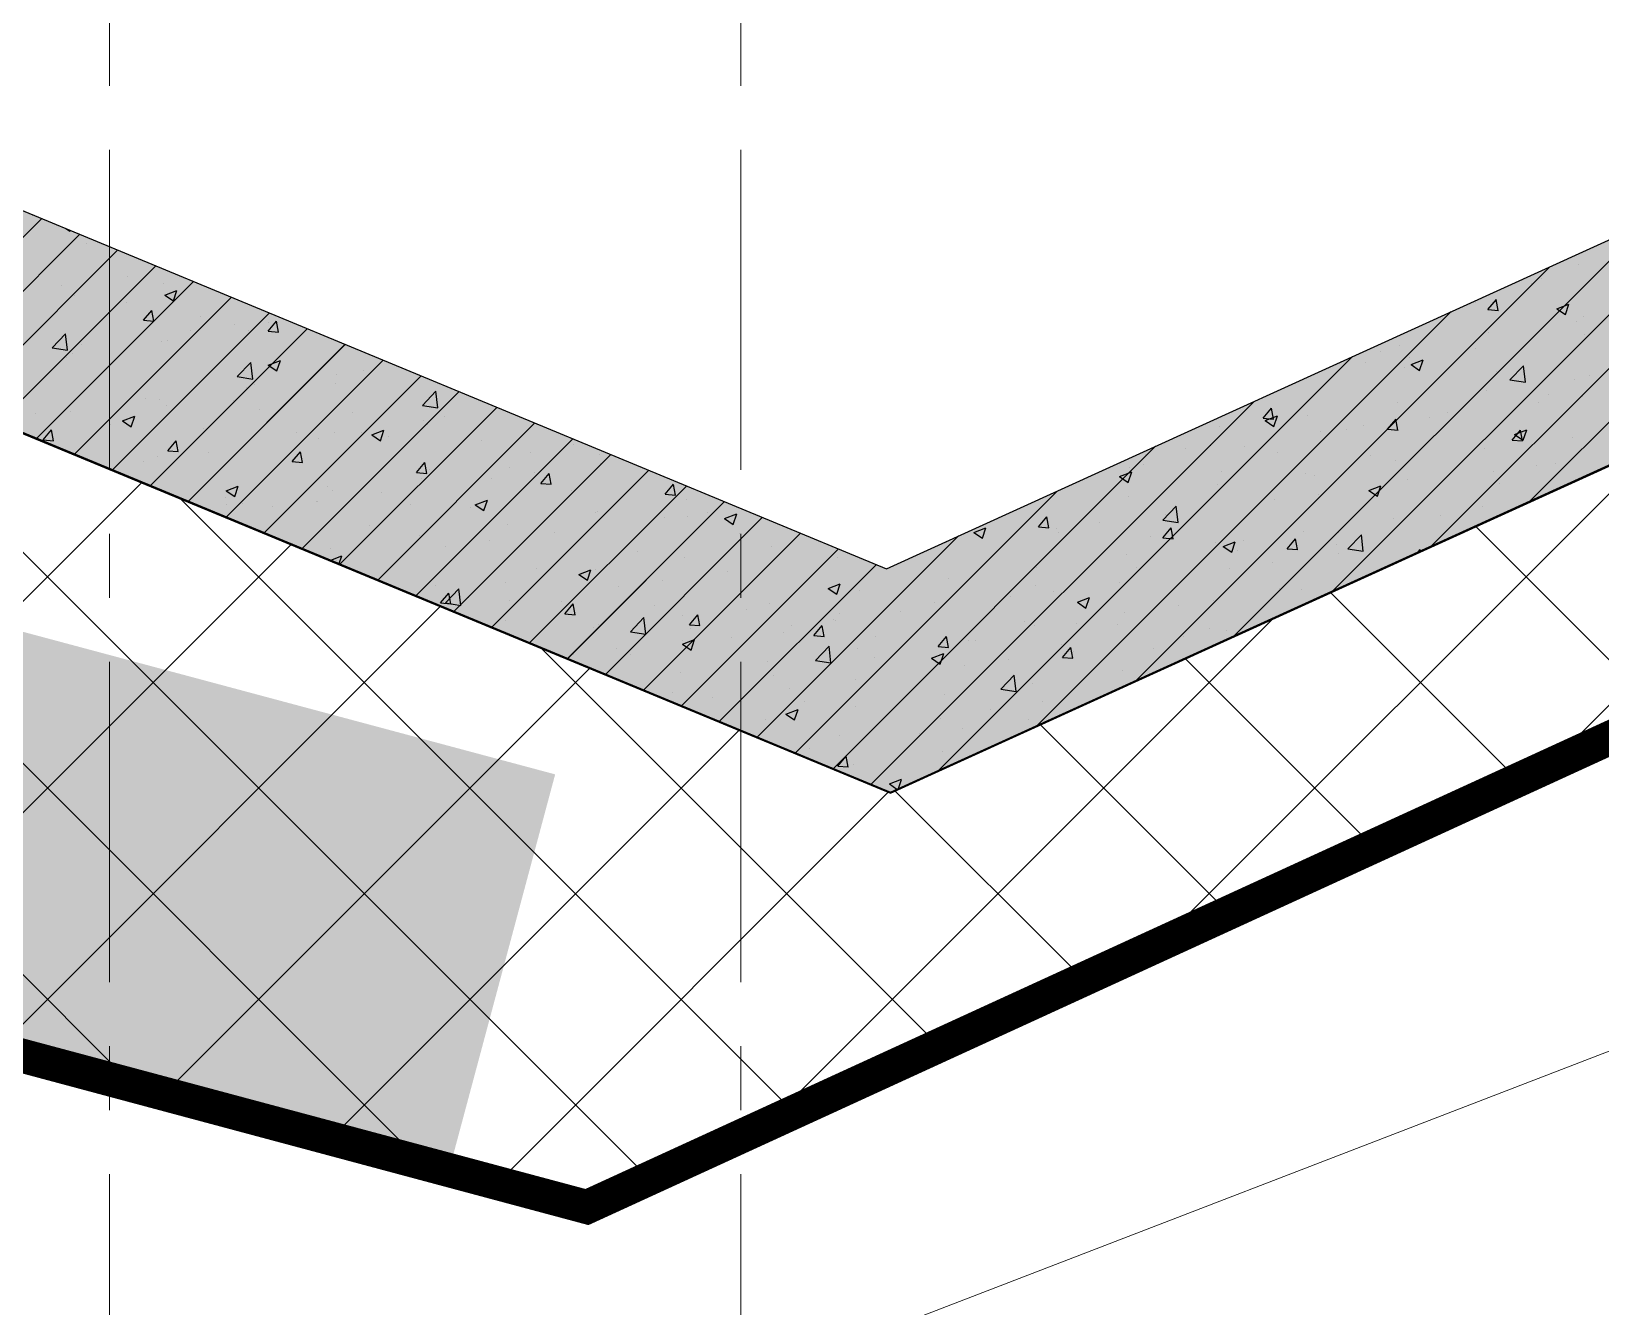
# Model space of a CAD drawing. Header units: millimetres. Extents: x -346728 to 1320345, y -537202 to -385966.
# Drawn here: x 157182 to 166374, y -506985 to -499515 of the extents above; entities that cross this region are included whole.
import ezdxf
from ezdxf.xclip import XClip

# ---------------------------------------------------------------- set-up
doc = ezdxf.new("R2010")
doc.units = ezdxf.units.MM
doc.header["$LTSCALE"] = 100
doc.header["$XCLIPFRAME"] = 2
doc.linetypes.add('DASHED2', pattern=[0.375, 0.25, -0.125])
doc.linetypes.add('X1326_GLB$0$CENTER', pattern=[2, 1.25, -0.25, 0.25, -0.25])
for name, color, linetype, lineweight in [('0 T KY HIEU', 7, 'Continuous', 9), ('0 T TEXT', 7, 'Continuous', 13), ('L.DUONG', 234, 'Continuous', 15), ('LINE', 7, 'Continuous', 13), ('X1326_GLB$0$A-tim', 8, 'X1326_GLB$0$CENTER', 9)]:
    doc.layers.add(name, color=color, linetype=linetype, lineweight=lineweight)
for name, color, linetype in [('hach', 253, 'Continuous'), ('W2', 4, 'Continuous'), ('XR_1326_csPL$0$hach', 253, 'Continuous'), ('XR_1326_csPL$0$W2', 4, 'Continuous')]:
    doc.layers.add(name, color=color, linetype=linetype)
doc.linetypes.add('FENCELINE2', pattern='A,0.25,-0.1,[132,ltypeshp.shx,S=0.1,R=0,X=-0.1,Y=0],-0.1,1', length=1.45)

# ---------------------------------------------------------------- blocks, each defined once
blk = doc.blocks.new('LVL-KHUNGTEN')
blk.add_lwpolyline([(61072.9, 41092.8), (119123.5, 41092.8), (119123.5, 61.9), (61072.9, 61.9)], close=True)
blk = doc.blocks.new('mb duong hh')
at = {"layer": '0 T TEXT', "color": 8, "linetype": 'DASHED2', "ltscale": 300}
blk.add_lwpolyline([(75940.4, 34596), (80501.3, 41668.4), (80490.6, 88860.9), (75484.3, 93867.7), (-20031.1, 93859.7), (-33609.9, 75885.4), (-26182.1, 55954.7), (-6300, 2611.9), (0, 0)], close=True, dxfattribs=at)
at = {"layer": 'LINE', "color": 252, "lineweight": 9}
blk.add_lwpolyline([(14976.6, 101049.5), (-7701.7, 101358.2), (-14927.2, 101245.9), (-29448.8, 100942.8), (-35818.2, 99007.6), (-40020.2, 95429.1), (-42101.2, 92117.2), (-42609.3, 87566.7), (-42104.4, 81482.3), (-40822.6, 74903), (-34506.8, 57500.3), (-12504.5, -1540.1), (-11061.6, -5026.5), (-1334.2, -3646.7), (4526.4, -1387.6), (38514.8, 14360.8), (36944.5, 16828)], dxfattribs=at)
blk = doc.blocks.new('MB HANG RAO TAM')
h = blk.add_hatch()
h.set_pattern_fill('ANSI37', color=8, scale=7000, style=0)
h.set_pattern_definition([(45, (527887.4, 631399.9), (-618.7184, 618.7184), []), (135, (527887.4, 631399.9), (-618.7184, -618.7184), [])])
h.paths.add_polyline_path([(89794.4, 74797.3), (94796.1, 69797.5), (94804.4, 22611.4), (90245.7, 15544.4), (52522.9, -1634.2), (34323.7, -9922), (14325.3, -19029.1), (8025.5, -16417.2), (-19266.6, 56832.4), (-5687.5, 74797.3), (41806.4, 74797.3), (65796.9, 74797.3)], flags=16)
h.paths.add_polyline_path([(-17292.9, 40146.4), (-15159.6, 40937.9), (-12777.2, 34516.3), (-15127.1, 33730), (-10493, 20001.4), (4783.5, -19372.9), (12547.7, -21453), (91489.9, 14752.5), (95487.5, 20873.6), (95619.7, 46027.1), (95769.8, 74597), (91824.5, 78101.1), (52350.1, 76925.8), (14008, 75822.4), (-9258.6, 75871.1), (-23843.7, 71026.8), (-24251.1, 60760)])
at = {"layer": '0 T KY HIEU'}
h = blk.add_hatch(color=256, dxfattribs=at)
h.set_gradient(color1=(153, 155, 55), tint=1, name='INVCYLINDER')
h.paths.add_polyline_path([(11740.5, -21236.7), (5944.9, -19684), (6565.9, -17365.8), (12361.6, -18918.4)])
at = {"layer": 'L.DUONG', "color": 94, "linetype": 'FENCELINE2', "ltscale": 25, "const_width": 200, "elevation": 7850}
blk.add_lwpolyline([(13898.1, 75822.4), (14369.2, 75823.9), (20809.2, 75968.2), (32496.9, 76334.6), (48850.1, 76821.5), (75776, 77623.3), (91824.5, 78101.1), (95769.8, 74597), (95712.3, 63657.2), (95684.4, 58344.2), (95610.3, 44234.7), (95552.7, 33268.3), (95487.5, 20873.6), (91489.9, 14752.5), (75805.5, 7559.1), (49624.1, -4448.6), (26631.5, -14994), (12547.7, -21453), (4783.5, -19372.9), (0, -7161.4), (-6626.1, 9890.5)], dxfattribs=at)
at = {"layer": 'XR_1326_csPL$0$W2', "color": 7, "ltscale": 0.5, "elevation": 0}
blk.add_lwpolyline([(8025.5, -16417.2), (14325.3, -19029.1), (90245.7, 15544.4), (94804.4, 22611.4), (94796.1, 69797.5), (89794.4, 74797.3), (-5687.5, 74797.3), (-19266.6, 56832.4)], close=True, dxfattribs=at)

msp = doc.modelspace()

# ---------------------------------------------------------------- hatches: boundary and pattern name
at = {"layer": 'hach'}
h = msp.add_hatch(dxfattribs=at)
h.set_pattern_fill('ANSI31', color=256, scale=70)
h.set_pattern_definition([(45, (121918.56, -508591.22), (-157.15448, 157.15448), [])])
h.paths.add_polyline_path([(142200.7, -410142.2), (128621.2, -428107.5), (155914.1, -501359), (162214.1, -503970.9), (238136.4, -469396.6), (242695.2, -462329.4), (242687.2, -415142.7), (237685.1, -410142.2)])
h.paths.add_polyline_path([(142797.9, -411342.2), (129975.7, -428305.7), (156856.2, -500450.6), (162191.6, -502662.6), (237318.8, -468450.4), (241495.1, -461976.1), (241487, -415639.4), (237188.2, -411342.2)], flags=16)
h = msp.add_hatch(dxfattribs=at)
h.set_pattern_fill('AR-CONC', color=256, scale=4)
h.set_pattern_definition([(50, (121918.56, -508591.2), (728.7387, -63.7563), [76.2, -838.2]), (355, (121918.56, -508591.2), (-140.9737, 764.2274), [60.96, -670.5623]), (100.45144, (121979.3, -508596.54), (587.765, 700.471), [64.76, -712.361]), (46.1842, (121918.6, -508388), (1084.316, -168.1693), [114.3, -1257.3]), (96.63556, (122008.9, -508402), (949.6165, 989.7045), [97.14, -1068.5424]), (351.18415, (121918.6, -508388), (949.6165, 989.7045), [91.44, -1005.839]), (21, (122020.16, -508438.8), (606.4576, -409.0608), [76.2, -838.2]), (326, (122020.16, -508438.8), (247.208, 736.752), [60.96, -670.56]), (71.45144, (122070.7, -508472.9), (853.6657, 327.691), [64.76, -712.3598]), (37.5, (121918.56, -508591.22), (12.3544, 338.22016), [0, -662.432, 0, -680.72, 0, -673.1]), (7.5, (121918.56, -508591.22), (267.27865, 400.7223), [0, -388.112, 0, -647.192, 0, -256.54]), (327.5, (121692, -508591.22), (542.3624, -22.91498), [0, -254, 0, -792.48, 0, -1051.56]), (317.5, (121590.4, -508591.2), (592.5167, 101.706), [0, -330.2, 0, -526.288, 0, -746.76])])
h.paths.add_polyline_path([(142200.7, -410142.2), (128621.2, -428107.5), (155914.1, -501359), (162214.1, -503970.9), (238136.4, -469396.6), (242695.2, -462329.4), (242687.2, -415142.7), (237685.1, -410142.2)])
h.paths.add_polyline_path([(142797.9, -411342.2), (129975.7, -428305.7), (156856.2, -500450.6), (162191.6, -502662.6), (237318.8, -468450.4), (241495.1, -461976.1), (241487, -415639.4), (237188.2, -411342.2)], flags=16)

# ---------------------------------------------------------------- linework, layer by layer
at = {"layer": 'W2', "ltscale": 0.5, "elevation": -1404.9}
for points in [[(142200.7, -410142.2), (128621.2, -428107.5), (155914.1, -501359), (162214.1, -503970.9), (238136.4, -469396.6), (242695.2, -462329.4), (242686.9, -415142.1), (237685.1, -410142.2)], [(142797.9, -411342.2), (129975.7, -428305.7), (156856.2, -500450.6), (162191.6, -502662.6), (237318.8, -468450.4), (241495.1, -461976.1), (241487, -415639.4), (237188.2, -411342.2)]]:
    msp.add_lwpolyline(points, close=True, dxfattribs=at)
at = {"layer": 'X1326_GLB$0$A-tim', "ltscale": 15}
for p, q in [((157638.6, -398208.6, -1404.9), (157638.6, -512162.7, -1404.9)), ((161338.6, -398208.6, -1404.9), (161338.6, -512162.7, -1404.9))]:
    msp.add_line(p, q, dxfattribs=at)
at = {"layer": 'XR_1326_csPL$0$hach', "color": 250}
for p, q in [((165963.2, -502263.6, -1404.9), (168384.4, -499842.5, -1404.9)), ((165386.1, -502526.4, -1404.9), (167807.3, -500105.3, -1404.9)), ((164809, -502789.2, -1404.9), (167230.1, -500368.1, -1404.9)), ((156325.2, -501529.5, -1404.9), (157243.5, -500611.1, -1404.9)), ((157186.3, -500596.1, -1404.9), (157186.3, -500596.1, -1404.9)), ((156547.4, -501621.6, -1404.9), (157465.7, -500703.3, -1404.9)), ((157382.8, -500668.9, -1404.9), (157407.1, -500685.3, -1404.9)), ((157407.1, -500685.3, -1404.9), (157409, -500679.7, -1404.9)), ((164231.9, -503052.1, -1404.9), (166653, -500630.9, -1404.9)), ((156769.6, -501713.7, -1404.9), (157687.9, -500795.4, -1404.9)), ((157446.4, -500725.4, -1404.9), (157446.4, -500725.4, -1404.9)), ((157505.4, -500759.1, -1404.9), (157505.4, -500759.1, -1404.9)), ((156991.8, -501805.8, -1404.9), (157910.1, -500887.5, -1404.9)), ((166244.6, -500877.9, -1404.9), (166244.6, -500877.9, -1404.9)), ((157214, -501897.9, -1404.9), (158132.3, -500979.6, -1404.9)), ((157742.2, -500950.7, -1404.9), (157742.2, -500950.7, -1404.9)), ((163654.7, -503314.9, -1404.9), (166075.9, -500893.7, -1404.9)), ((165905.9, -500972.5, -1404.9), (165905.9, -500972.5, -1404.9)), ((166029.1, -500963.3, -1404.9), (166029.1, -500963.3, -1404.9)), ((157357.4, -501001.3, -1404.9), (157357.4, -501001.3, -1404.9)), ((157434.1, -501063.6, -1404.9), (157434.1, -501063.6, -1404.9)), ((157436.2, -501990, -1404.9), (158354.5, -501071.7, -1404.9)), ((157955.7, -500992.1, -1404.9), (157955.7, -500992.1, -1404.9)), ((157963, -501060.2, -1404.9), (158034.2, -501032.9, -1404.9)), ((157963, -501060.2, -1404.9), (158013.6, -501094.3, -1404.9)), ((158013.6, -501094.3, -1404.9), (158034.2, -501032.9, -1404.9)), ((165969, -500989.3, -1404.9), (165969, -500989.3, -1404.9)), ((157631.4, -501162, -1404.9), (157631.4, -501162, -1404.9)), ((157658.3, -502082.2, -1404.9), (158576.7, -501163.8, -1404.9)), ((157736.9, -501100.6, -1404.9), (157736.9, -501100.6, -1404.9)), ((157839.3, -501207.4, -1404.9), (157888.3, -501149, -1404.9)), ((157900, -501212.7, -1404.9), (157888.2, -501149, -1404.9)), ((163077.6, -503577.7, -1404.9), (165498.7, -501156.6, -1404.9)), ((165640.9, -501102.9, -1404.9), (165640.9, -501102.9, -1404.9)), ((165714.5, -501144.5, -1404.9), (165763.5, -501086.1, -1404.9)), ((165714.5, -501144.5, -1404.9), (165775.2, -501149.8, -1404.9)), ((165775.1, -501149.8, -1404.9), (165763.4, -501086.1, -1404.9)), ((166117.3, -501139.4, -1404.9), (166188.5, -501112.1, -1404.9)), ((166117.3, -501139.4, -1404.9), (166167.9, -501173.5, -1404.9)), ((166167.9, -501173.5, -1404.9), (166188.5, -501112.1, -1404.9)), ((166183.2, -501125.8, -1404.9), (166183.2, -501125.8, -1404.9)), ((157839.3, -501207.4, -1404.9), (157900.1, -501212.7, -1404.9)), ((157880.5, -502174.3, -1404.9), (158798.9, -501256, -1404.9)), ((158173.8, -501184.9, -1404.9), (158173.8, -501184.9, -1404.9)), ((158370.9, -501233.4, -1404.9), (158370.9, -501233.4, -1404.9)), ((158568.1, -501271.1, -1404.9), (158617.1, -501212.8, -1404.9)), ((158572.9, -501222, -1404.9), (158572.9, -501222, -1404.9)), ((158628.7, -501276.5, -1404.9), (158617, -501212.8, -1404.9)), ((166232.2, -501216.1, -1404.9), (166232.2, -501216.1, -1404.9)), ((166272.6, -501186.4, -1404.9), (166272.6, -501186.4, -1404.9)), ((157303.6, -501369.2, -1404.9), (157382.7, -501286.7, -1404.9)), ((157394, -501383.2, -1404.9), (157382.7, -501286.7, -1404.9)), ((157943.4, -501330.3, -1404.9), (157943.4, -501330.3, -1404.9)), ((157980.4, -501323.7, -1404.9), (157980.4, -501323.7, -1404.9)), ((158102.7, -502266.4, -1404.9), (159021, -501348.1, -1404.9)), ((158116.6, -501266.9, -1404.9), (158116.6, -501266.9, -1404.9)), ((158456.6, -501265.3, -1404.9), (158456.6, -501265.3, -1404.9)), ((158568.1, -501271.1, -1404.9), (158628.8, -501276.4, -1404.9)), ((165680.1, -501288.1, -1404.9), (165680.1, -501288.1, -1404.9)), ((165719, -501281.2, -1404.9), (165719, -501281.2, -1404.9)), ((166280.3, -501288.8, -1404.9), (166280.3, -501288.8, -1404.9)), ((157303.6, -501369.1, -1404.9), (157394, -501383.2, -1404.9)), ((157387.8, -501425.4, -1404.9), (157387.8, -501425.4, -1404.9)), ((157421.7, -501401.8, -1404.9), (157421.7, -501401.8, -1404.9)), ((157474.9, -501351.4, -1404.9), (157474.9, -501351.4, -1404.9)), ((158324.9, -502358.5, -1404.9), (159243.2, -501440.2, -1404.9)), ((158569.5, -501469.3, -1404.9), (158640.6, -501442, -1404.9)), ((158620, -501503.4, -1404.9), (158640.6, -501442, -1404.9)), ((162500.5, -503840.5, -1404.9), (164921.6, -501419.4, -1404.9)), ((165087.6, -501389.8, -1404.9), (165087.6, -501389.8, -1404.9)), ((165197.4, -501352.7, -1404.9), (165197.4, -501352.7, -1404.9)), ((165253.8, -501423.9, -1404.9), (165253.8, -501423.9, -1404.9)), ((165263.7, -501467.1, -1404.9), (165334.8, -501439.8, -1404.9)), ((165314.2, -501501.2, -1404.9), (165334.8, -501439.8, -1404.9)), ((165638.6, -501373.2, -1404.9), (165638.6, -501373.2, -1404.9)), ((158387.9, -501537.3, -1404.9), (158467.1, -501454.9, -1404.9)), ((158478.3, -501551.4, -1404.9), (158467, -501454.9, -1404.9)), ((158547.1, -502450.6, -1404.9), (159465.4, -501532.3, -1404.9)), ((158569.5, -501469.3, -1404.9), (158620, -501503.4, -1404.9)), ((158971.9, -501527.3, -1404.9), (158971.9, -501527.3, -1404.9)), ((159130.1, -501499, -1404.9), (159130.1, -501499, -1404.9)), ((164999.5, -501457.4, -1404.9), (164999.5, -501457.4, -1404.9)), ((165224.5, -501482.8, -1404.9), (165224.5, -501482.8, -1404.9)), ((165263.6, -501467.1, -1404.9), (165314.2, -501501.2, -1404.9)), ((165766.9, -501505.7, -1404.9), (165766.9, -501505.7, -1404.9)), ((165843.4, -501556.6, -1404.9), (165922.6, -501474.2, -1404.9)), ((165933.8, -501570.7, -1404.9), (165922.6, -501474.2, -1404.9)), ((166309.2, -501528.7, -1404.9), (166309.2, -501528.7, -1404.9)), ((158387.9, -501537.3, -1404.9), (158478.3, -501551.3, -1404.9)), ((158444.2, -501603.5, -1404.9), (158444.2, -501603.5, -1404.9)), ((158488.4, -501583.5, -1404.9), (158488.4, -501583.5, -1404.9)), ((158769.3, -502542.8, -1404.9), (159687.6, -501624.4, -1404.9)), ((158960.9, -501577.5, -1404.9), (158960.9, -501577.5, -1404.9)), ((159472.2, -501705.5, -1404.9), (159551.4, -501623, -1404.9)), ((159562.6, -501719.5, -1404.9), (159551.4, -501623, -1404.9)), ((165706.7, -501619.4, -1404.9), (165706.7, -501619.4, -1404.9)), ((165843.4, -501556.6, -1404.9), (165933.8, -501570.6, -1404.9)), ((166219.8, -501554.4, -1404.9), (166219.8, -501554.4, -1404.9)), ((157433.6, -501681.2, -1404.9), (157433.6, -501681.2, -1404.9)), ((157849.3, -501667.6, -1404.9), (157849.3, -501667.6, -1404.9)), ((157931, -501668.5, -1404.9), (157931, -501668.5, -1404.9)), ((157975.9, -501704.1, -1404.9), (157975.9, -501704.1, -1404.9)), ((158103.6, -501634.2, -1404.9), (158103.6, -501634.2, -1404.9)), ((158368.4, -501679.2, -1404.9), (158368.4, -501679.2, -1404.9)), ((158991.5, -502634.9, -1404.9), (159909.8, -501716.6, -1404.9)), ((159472.2, -501705.5, -1404.9), (159562.6, -501719.5, -1404.9)), ((162102.2, -503924.5, -1404.9), (164344.5, -501682.2, -1404.9)), ((165185, -501690.9, -1404.9), (165185, -501690.9, -1404.9)), ((166013, -501689.5, -1404.9), (166013, -501689.5, -1404.9)), ((166068.1, -501643.6, -1404.9), (166068.1, -501643.6, -1404.9)), ((166267.3, -501656, -1404.9), (166267.3, -501656, -1404.9)), ((157207.6, -501752.1, -1404.9), (157207.6, -501752.1, -1404.9)), ((157409.4, -501740.1, -1404.9), (157409.4, -501740.1, -1404.9)), ((157715.8, -501797, -1404.9), (157787, -501769.7, -1404.9)), ((157715.8, -501797, -1404.9), (157766.4, -501831.1, -1404.9)), ((157766.4, -501831.1, -1404.9), (157787, -501769.7, -1404.9)), ((157775.9, -501780.9, -1404.9), (157775.9, -501780.9, -1404.9)), ((158518.3, -501727, -1404.9), (158518.3, -501727, -1404.9)), ((159060.7, -501749.9, -1404.9), (159060.7, -501749.9, -1404.9)), ((159213.7, -502727, -1404.9), (160132, -501808.7, -1404.9)), ((159481.2, -501794, -1404.9), (159481.2, -501794, -1404.9)), ((159603, -501772.9, -1404.9), (159603, -501772.9, -1404.9)), ((164398, -501781.2, -1404.9), (164447, -501722.8, -1404.9)), ((164398, -501781.2, -1404.9), (164458.7, -501786.5, -1404.9)), ((164410, -501794.8, -1404.9), (164481.1, -501767.5, -1404.9)), ((164410, -501794.8, -1404.9), (164460.5, -501828.9, -1404.9)), ((164458.6, -501786.5, -1404.9), (164446.9, -501722.8, -1404.9)), ((164460.5, -501828.9, -1404.9), (164481.1, -501767.5, -1404.9)), ((164657.3, -501767.1, -1404.9), (164657.3, -501767.1, -1404.9)), ((165126.7, -501844.9, -1404.9), (165175.7, -501786.6, -1404.9)), ((165187.3, -501850.3, -1404.9), (165175.6, -501786.6, -1404.9)), ((165371.3, -501774, -1404.9), (165371.3, -501774, -1404.9)), ((165475.6, -501745.3, -1404.9), (165475.6, -501745.3, -1404.9)), ((157183.3, -501882.7, -1404.9), (157183.3, -501882.7, -1404.9)), ((157251.6, -501907.8, -1404.9), (157300.6, -501849.5, -1404.9)), ((157312.2, -501913.2, -1404.9), (157300.5, -501849.5, -1404.9)), ((157647.8, -501817.7, -1404.9), (157647.8, -501817.7, -1404.9)), ((158190.2, -501840.6, -1404.9), (158190.2, -501840.6, -1404.9)), ((158732.5, -501863.5, -1404.9), (158732.5, -501863.5, -1404.9)), ((158862.8, -501899.8, -1404.9), (158862.8, -501899.8, -1404.9)), ((158959.6, -501865.5, -1404.9), (158959.6, -501865.5, -1404.9)), ((159117.1, -501866.3, -1404.9), (159117.1, -501866.3, -1404.9)), ((159175.9, -501878.4, -1404.9), (159226.5, -501912.5, -1404.9)), ((159176, -501878.3, -1404.9), (159247.1, -501851, -1404.9)), ((159226.5, -501912.5, -1404.9), (159247.1, -501851.1, -1404.9)), ((159274.9, -501886.4, -1404.9), (159274.9, -501886.4, -1404.9)), ((159435.9, -502819.1, -1404.9), (160354.2, -501900.8, -1404.9)), ((159501.9, -501815.6, -1404.9), (159501.9, -501815.6, -1404.9)), ((164144.1, -501832.2, -1404.9), (164144.1, -501832.2, -1404.9)), ((164732.2, -501858.1, -1404.9), (164732.2, -501858.1, -1404.9)), ((164883.1, -501847, -1404.9), (164883.1, -501847, -1404.9)), ((164986.5, -501824.6, -1404.9), (164986.5, -501824.6, -1404.9)), ((165126.7, -501844.9, -1404.9), (165187.5, -501850.2, -1404.9)), ((165855.5, -501908.7, -1404.9), (165904.4, -501850.3, -1404.9)), ((165870.1, -501876.1, -1404.9), (165941.3, -501848.8, -1404.9)), ((165870.1, -501876.2, -1404.9), (165920.6, -501910.2, -1404.9)), ((165916.1, -501914, -1404.9), (165904.3, -501850.3, -1404.9)), ((165920.6, -501910.2, -1404.9), (165941.2, -501848.8, -1404.9)), ((166207.5, -501892.6, -1404.9), (166207.5, -501892.6, -1404.9)), ((157251.6, -501907.8, -1404.9), (157312.3, -501913.2, -1404.9)), ((157980.3, -501971.6, -1404.9), (158029.3, -501913.2, -1404.9)), ((157980.3, -501971.6, -1404.9), (158041, -501976.9, -1404.9)), ((158041, -501976.9, -1404.9), (158029.2, -501913.2, -1404.9)), ((158221.1, -501984.2, -1404.9), (158221.1, -501984.2, -1404.9)), ((158431.9, -501941.7, -1404.9), (158431.9, -501941.7, -1404.9)), ((158709.1, -502035.4, -1404.9), (158758, -501977, -1404.9)), ((158769.7, -502040.7, -1404.9), (158757.9, -501977, -1404.9)), ((159658.1, -502911.2, -1404.9), (160576.4, -501992.9, -1404.9)), ((159817.2, -501909.3, -1404.9), (159817.2, -501909.3, -1404.9)), ((160104, -501980.3, -1404.9), (160104, -501980.3, -1404.9)), ((160359.6, -501932.2, -1404.9), (160359.6, -501932.2, -1404.9)), ((160509.8, -501991, -1404.9), (160509.8, -501991, -1404.9)), ((161880, -503832.4, -1404.9), (163767.4, -501945, -1404.9)), ((163705.7, -501993.2, -1404.9), (163705.7, -501993.2, -1404.9)), ((163941.9, -501956.2, -1404.9), (163941.9, -501956.2, -1404.9)), ((164090.5, -501942.6, -1404.9), (164090.5, -501942.6, -1404.9)), ((164290.5, -501948.7, -1404.9), (164290.5, -501948.7, -1404.9)), ((164484.3, -501979.1, -1404.9), (164484.3, -501979.1, -1404.9)), ((165694.3, -501957.6, -1404.9), (165694.3, -501957.6, -1404.9)), ((165855.5, -501908.7, -1404.9), (165916.2, -501914, -1404.9)), ((157836.3, -502034.9, -1404.9), (157836.3, -502034.9, -1404.9)), ((157918.7, -502006.7, -1404.9), (157918.7, -502006.7, -1404.9)), ((158709.1, -502035.4, -1404.9), (158769.8, -502040.7, -1404.9)), ((159437.8, -502099.1, -1404.9), (159486.8, -502040.7, -1404.9)), ((159498.4, -502104.4, -1404.9), (159486.7, -502040.8, -1404.9)), ((159511.5, -502082, -1404.9), (159511.5, -502082, -1404.9)), ((159880.3, -503003.4, -1404.9), (160798.6, -502085, -1404.9)), ((159982.1, -502067.2, -1404.9), (159982.1, -502067.2, -1404.9)), ((160515.4, -502047.7, -1404.9), (160515.4, -502047.7, -1404.9)), ((163613.8, -502069.7, -1404.9), (163613.8, -502069.7, -1404.9)), ((163698, -502050.4, -1404.9), (163698, -502050.4, -1404.9)), ((165026.7, -502002, -1404.9), (165026.7, -502002, -1404.9)), ((165172.7, -502029.2, -1404.9), (165172.7, -502029.2, -1404.9)), ((165569, -502024.9, -1404.9), (165569, -502024.9, -1404.9)), ((166000, -502056.7, -1404.9), (166000, -502056.7, -1404.9)), ((166111.4, -502047.8, -1404.9), (166111.4, -502047.8, -1404.9)), ((159437.8, -502099.1, -1404.9), (159498.5, -502104.4, -1404.9)), ((159468.9, -502132.2, -1404.9), (159468.9, -502132.2, -1404.9)), ((159876.3, -502131.9, -1404.9), (159876.3, -502131.9, -1404.9)), ((160102.4, -503095.5, -1404.9), (161020.8, -502177.2, -1404.9)), ((160130.6, -502098.4, -1404.9), (160130.6, -502098.4, -1404.9)), ((160166.5, -502162.9, -1404.9), (160215.5, -502104.5, -1404.9)), ((160166.5, -502162.9, -1404.9), (160227.3, -502168.2, -1404.9)), ((160227.2, -502168.2, -1404.9), (160215.4, -502104.5, -1404.9)), ((160895.3, -502226.6, -1404.9), (160944.2, -502168.2, -1404.9)), ((160955.9, -502232, -1404.9), (160944.2, -502168.3, -1404.9)), ((163556.3, -502122.5, -1404.9), (163627.5, -502095.1, -1404.9)), ((163556.3, -502122.5, -1404.9), (163606.9, -502156.6, -1404.9)), ((163606.9, -502156.6, -1404.9), (163627.5, -502095.2, -1404.9)), ((164131.8, -502170.4, -1404.9), (164131.8, -502170.4, -1404.9)), ((164156.1, -502092.6, -1404.9), (164156.1, -502092.6, -1404.9)), ((164645, -502105.3, -1404.9), (164645, -502105.3, -1404.9)), ((164698.5, -502115.6, -1404.9), (164698.5, -502115.6, -1404.9)), ((165016.5, -502203.8, -1404.9), (165087.6, -502176.5, -1404.9)), ((165067, -502237.9, -1404.9), (165087.6, -502176.5, -1404.9)), ((165104, -502174.7, -1404.9), (165104, -502174.7, -1404.9)), ((165240.9, -502138.5, -1404.9), (165240.9, -502138.5, -1404.9)), ((165745.7, -502090.2, -1404.9), (165745.7, -502090.2, -1404.9)), ((165783.2, -502161.4, -1404.9), (165783.2, -502161.4, -1404.9)), ((158316.2, -502243.5, -1404.9), (158316.2, -502243.5, -1404.9)), ((158322.3, -502206, -1404.9), (158393.4, -502178.7, -1404.9)), ((158322.3, -502206.1, -1404.9), (158372.8, -502240.1, -1404.9)), ((158372.8, -502240.1, -1404.9), (158393.4, -502178.7, -1404.9)), ((158849.9, -502267, -1404.9), (158849.9, -502267, -1404.9)), ((158858.5, -502266.4, -1404.9), (158858.5, -502266.4, -1404.9)), ((158918.9, -502183.7, -1404.9), (158918.9, -502183.7, -1404.9)), ((158947.2, -502203.7, -1404.9), (158947.2, -502203.7, -1404.9)), ((159234.6, -502216.3, -1404.9), (159234.6, -502216.3, -1404.9)), ((159782.4, -502287.4, -1404.9), (159853.6, -502260.1, -1404.9)), ((159832.9, -502321.5, -1404.9), (159853.5, -502260.1, -1404.9)), ((160324.6, -503187.6, -1404.9), (161243, -502269.3, -1404.9)), ((160347.4, -502203.4, -1404.9), (160347.4, -502203.4, -1404.9)), ((160895.3, -502226.6, -1404.9), (160956, -502231.9, -1404.9)), ((161019, -502257.7, -1404.9), (161019, -502257.7, -1404.9)), ((161657.8, -503740.3, -1404.9), (163190.2, -502207.8, -1404.9)), ((163610.1, -502241.9, -1404.9), (163610.1, -502241.9, -1404.9)), ((164464.9, -502258.8, -1404.9), (164464.9, -502258.8, -1404.9)), ((164719.3, -502225.3, -1404.9), (164719.3, -502225.3, -1404.9)), ((165016.4, -502203.8, -1404.9), (165067, -502237.9, -1404.9)), ((158326.4, -502285.5, -1404.9), (158326.4, -502285.5, -1404.9)), ((158419.5, -502279.9, -1404.9), (158419.5, -502279.9, -1404.9)), ((158595.5, -502300.5, -1404.9), (158595.5, -502300.5, -1404.9)), ((159400.9, -502289.3, -1404.9), (159400.9, -502289.3, -1404.9)), ((159754.9, -502305.1, -1404.9), (159754.9, -502305.1, -1404.9)), ((159782.4, -502287.4, -1404.9), (159832.9, -502321.5, -1404.9)), ((159943.3, -502312.2, -1404.9), (159943.3, -502312.2, -1404.9)), ((160485.6, -502335.1, -1404.9), (160485.6, -502335.1, -1404.9)), ((160497.4, -502329.2, -1404.9), (160497.4, -502329.2, -1404.9)), ((160546.8, -503279.7, -1404.9), (161465.1, -502361.4, -1404.9)), ((161028, -502358, -1404.9), (161028, -502358, -1404.9)), ((161144.2, -502330.5, -1404.9), (161144.2, -502330.5, -1404.9)), ((161242.5, -502368.8, -1404.9), (161313.7, -502341.5, -1404.9)), ((161293.1, -502402.9, -1404.9), (161313.7, -502341.5, -1404.9)), ((163081.5, -502417.9, -1404.9), (163130.5, -502359.5, -1404.9)), ((163082.4, -502318.1, -1404.9), (163082.4, -502318.1, -1404.9)), ((163142.1, -502423.2, -1404.9), (163130.4, -502359.5, -1404.9)), ((163809.5, -502378.2, -1404.9), (163888.6, -502295.7, -1404.9)), ((163823.3, -502343.3, -1404.9), (163823.3, -502343.3, -1404.9)), ((163899.8, -502392.2, -1404.9), (163888.6, -502295.7, -1404.9)), ((165433.6, -502351.5, -1404.9), (165433.6, -502351.5, -1404.9)), ((165681.9, -502295.8, -1404.9), (165681.9, -502295.8, -1404.9)), ((159162.4, -502406.8, -1404.9), (159162.4, -502406.8, -1404.9)), ((159969.7, -502405.4, -1404.9), (159969.7, -502405.4, -1404.9)), ((160248.2, -502448.4, -1404.9), (160248.2, -502448.4, -1404.9)), ((160769, -503371.8, -1404.9), (161687.3, -502453.5, -1404.9)), ((160889.8, -502364, -1404.9), (160889.8, -502364, -1404.9)), ((161242.5, -502368.8, -1404.9), (161293.1, -502402.9, -1404.9)), ((162702.7, -502450.1, -1404.9), (162773.8, -502422.8, -1404.9)), ((162702.7, -502450.2, -1404.9), (162753.2, -502484.3, -1404.9)), ((162753.2, -502484.3, -1404.9), (162773.8, -502422.9, -1404.9)), ((163081.5, -502417.9, -1404.9), (163142.2, -502423.2, -1404.9)), ((163184.1, -502427.4, -1404.9), (163184.1, -502427.4, -1404.9)), ((163197.4, -502449.7, -1404.9), (163197.4, -502449.7, -1404.9)), ((163438.5, -502394, -1404.9), (163438.5, -502394, -1404.9)), ((163809.5, -502378.1, -1404.9), (163899.9, -502392.2, -1404.9)), ((163810.2, -502481.6, -1404.9), (163859.2, -502423.3, -1404.9)), ((163870.8, -502487, -1404.9), (163859.1, -502423.3, -1404.9)), ((164632.6, -502443.5, -1404.9), (164632.6, -502443.5, -1404.9)), ((164841.1, -502453.2, -1404.9), (164841.1, -502453.2, -1404.9)), ((165160.3, -502367.4, -1404.9), (165160.3, -502367.4, -1404.9)), ((158934.9, -502542, -1404.9), (158934.9, -502542, -1404.9)), ((159456.5, -502470.4, -1404.9), (159456.5, -502470.4, -1404.9)), ((159609, -502532.6, -1404.9), (159609, -502532.6, -1404.9)), ((159863.4, -502499.1, -1404.9), (159863.4, -502499.1, -1404.9)), ((160991.2, -503463.9, -1404.9), (161909.5, -502545.6, -1404.9)), ((161328, -502457.3, -1404.9), (161328, -502457.3, -1404.9)), ((161435.6, -503648.2, -1404.9), (162613.1, -502470.7, -1404.9)), ((161519.9, -502530.8, -1404.9), (161519.9, -502530.8, -1404.9)), ((162542.5, -502511.9, -1404.9), (162542.5, -502511.9, -1404.9)), ((163739.8, -502472.6, -1404.9), (163739.8, -502472.6, -1404.9)), ((163810.2, -502481.6, -1404.9), (163870.9, -502487, -1404.9)), ((164119.4, -502508.6, -1404.9), (164119.4, -502508.6, -1404.9)), ((164162.8, -502531.5, -1404.9), (164233.9, -502504.2, -1404.9)), ((164162.8, -502531.5, -1404.9), (164213.3, -502565.6, -1404.9)), ((164213.3, -502565.6, -1404.9), (164233.9, -502504.2, -1404.9)), ((164282.2, -502495.5, -1404.9), (164282.2, -502495.5, -1404.9)), ((164539, -502545.4, -1404.9), (164587.9, -502487, -1404.9)), ((164539, -502545.4, -1404.9), (164599.7, -502550.7, -1404.9)), ((164599.6, -502550.7, -1404.9), (164587.8, -502487.1, -1404.9)), ((164824.5, -502518.4, -1404.9), (164824.5, -502518.4, -1404.9)), ((164893.8, -502546.4, -1404.9), (164973, -502463.9, -1404.9)), ((164984.2, -502560.4, -1404.9), (164972.9, -502463.9, -1404.9)), ((158936.6, -502612.1, -1404.9), (158999.9, -502587.8, -1404.9)), ((158967.4, -502617.1, -1404.9), (158967.4, -502617.1, -1404.9)), ((158985, -502632.2, -1404.9), (158999.9, -502587.8, -1404.9)), ((160735.4, -502559, -1404.9), (160735.4, -502559, -1404.9)), ((161006.7, -502595.9, -1404.9), (161006.7, -502595.9, -1404.9)), ((161213.4, -503556.1, -1404.9), (162131.7, -502637.7, -1404.9)), ((161903.3, -502596.1, -1404.9), (161903.3, -502596.1, -1404.9)), ((163597.8, -502580.1, -1404.9), (163597.8, -502580.1, -1404.9)), ((164248.6, -502554.9, -1404.9), (164248.6, -502554.9, -1404.9)), ((164452, -502626.1, -1404.9), (164452, -502626.1, -1404.9)), ((164836.8, -502575.4, -1404.9), (164836.8, -502575.4, -1404.9)), ((164893.8, -502546.3, -1404.9), (164984.2, -502560.3, -1404.9)), ((165306.8, -502562.5, -1404.9), (165316.7, -502550.8, -1404.9)), ((165317.8, -502557.5, -1404.9), (165316.6, -502550.8, -1404.9)), ((160142.9, -502660.7, -1404.9), (160142.9, -502660.7, -1404.9)), ((160388.9, -502696.5, -1404.9), (160460, -502669.2, -1404.9)), ((160388.9, -502696.5, -1404.9), (160439.4, -502730.6, -1404.9)), ((160439.4, -502730.6, -1404.9), (160460, -502669.2, -1404.9)), ((160485, -502667.4, -1404.9), (160485, -502667.4, -1404.9)), ((161261.7, -502680.5, -1404.9), (161261.7, -502680.5, -1404.9)), ((162556.9, -502721.3, -1404.9), (162556.9, -502721.3, -1404.9)), ((163070.1, -502656.3, -1404.9), (163070.1, -502656.3, -1404.9)), ((163656.1, -502656.6, -1404.9), (163656.1, -502656.6, -1404.9)), ((164197.6, -502659.5, -1404.9), (164197.6, -502659.5, -1404.9)), ((159444.2, -502808.6, -1404.9), (159444.2, -502808.6, -1404.9)), ((159550.4, -502762.4, -1404.9), (159550.4, -502762.4, -1404.9)), ((159578.8, -502863.3, -1404.9), (159627.7, -502805, -1404.9)), ((159606.9, -502863.4, -1404.9), (159686.1, -502780.9, -1404.9)), ((159639.4, -502868.7, -1404.9), (159627.6, -502805, -1404.9)), ((159697.3, -502877.4, -1404.9), (159686.1, -502780.9, -1404.9)), ((159957.3, -502743.6, -1404.9), (159957.3, -502743.6, -1404.9)), ((160622.5, -502764.7, -1404.9), (160622.5, -502764.7, -1404.9)), ((160876.9, -502731.2, -1404.9), (160876.9, -502731.2, -1404.9)), ((161849, -502777.8, -1404.9), (161920.1, -502750.5, -1404.9)), ((161849, -502777.9, -1404.9), (161899.5, -502811.9, -1404.9)), ((161899.5, -502811.9, -1404.9), (161920.1, -502750.5, -1404.9)), ((162035.2, -502792.9, -1404.9), (162035.2, -502792.9, -1404.9)), ((163063.6, -502758.4, -1404.9), (163063.6, -502758.4, -1404.9)), ((163171.2, -502794.7, -1404.9), (163171.2, -502794.7, -1404.9)), ((163556, -502744, -1404.9), (163556, -502744, -1404.9)), ((164492, -502778, -1404.9), (164492, -502778, -1404.9)), ((164620.2, -502781.8, -1404.9), (164620.2, -502781.8, -1404.9)), ((159578.8, -502863.3, -1404.9), (159639.5, -502868.7, -1404.9)), ((159606.9, -502863.3, -1404.9), (159697.3, -502877.4, -1404.9)), ((159745.4, -502831.4, -1404.9), (159745.4, -502831.4, -1404.9)), ((159980.9, -502849.2, -1404.9), (159980.9, -502849.2, -1404.9)), ((160287.8, -502854.3, -1404.9), (160287.8, -502854.3, -1404.9)), ((160307.5, -502927.1, -1404.9), (160356.5, -502868.7, -1404.9)), ((160368.1, -502932.4, -1404.9), (160356.4, -502868.7, -1404.9)), ((160830.1, -502877.2, -1404.9), (160830.1, -502877.2, -1404.9)), ((161372.5, -502900.1, -1404.9), (161372.5, -502900.1, -1404.9)), ((161507.5, -502869.1, -1404.9), (161507.5, -502869.1, -1404.9)), ((162275.2, -502912.6, -1404.9), (162275.2, -502912.6, -1404.9)), ((162471, -502860.1, -1404.9), (162471, -502860.1, -1404.9)), ((162916.8, -502828.2, -1404.9), (162916.8, -502828.2, -1404.9)), ((163309.1, -502859.2, -1404.9), (163380.3, -502831.9, -1404.9)), ((163309.1, -502859.2, -1404.9), (163359.6, -502893.3, -1404.9)), ((163359.6, -502893.3, -1404.9), (163380.2, -502831.9, -1404.9)), ((163899.5, -502879.7, -1404.9), (163899.5, -502879.7, -1404.9)), ((164107.1, -502846.8, -1404.9), (164107.1, -502846.8, -1404.9)), ((159959.6, -502967.9, -1404.9), (159959.6, -502967.9, -1404.9)), ((160307.5, -502927.1, -1404.9), (160368.2, -502932.4, -1404.9)), ((160472.7, -503005.6, -1404.9), (160472.7, -503005.6, -1404.9)), ((160502, -502990.8, -1404.9), (160502, -502990.8, -1404.9)), ((160691.3, -503031.5, -1404.9), (160770.4, -502949.1, -1404.9)), ((160781.6, -503045.6, -1404.9), (160770.4, -502949.1, -1404.9)), ((160994.3, -502934.1, -1404.9), (160994.3, -502934.1, -1404.9)), ((161036.2, -502990.8, -1404.9), (161085.2, -502932.5, -1404.9)), ((161036.2, -502990.9, -1404.9), (161097, -502996.2, -1404.9)), ((161096.9, -502996.2, -1404.9), (161085.1, -502932.5, -1404.9)), ((161636, -502996.8, -1404.9), (161636, -502996.8, -1404.9)), ((161765, -503054.6, -1404.9), (161814, -502996.2, -1404.9)), ((161825.6, -503059.9, -1404.9), (161813.9, -502996.3, -1404.9)), ((161878.5, -502961.8, -1404.9), (161878.5, -502961.8, -1404.9)), ((161890.4, -502963.3, -1404.9), (161890.4, -502963.3, -1404.9)), ((161914.9, -502923, -1404.9), (161914.9, -502923, -1404.9)), ((162457.2, -502946, -1404.9), (162457.2, -502946, -1404.9)), ((162999.6, -502968.9, -1404.9), (162999.6, -502968.9, -1404.9)), ((163057.7, -502994.5, -1404.9), (163057.7, -502994.5, -1404.9)), ((163307, -502981.4, -1404.9), (163307, -502981.4, -1404.9)), ((163541.9, -502991.8, -1404.9), (163541.9, -502991.8, -1404.9)), ((163585.4, -502918.3, -1404.9), (163585.4, -502918.3, -1404.9)), ((160691.2, -503031.5, -1404.9), (160781.6, -503045.5, -1404.9)), ((160994.4, -503081.3, -1404.9), (160994.4, -503081.3, -1404.9)), ((160995.3, -503105.5, -1404.9), (161066.5, -503078.2, -1404.9)), ((161044.4, -503013.7, -1404.9), (161044.4, -503013.7, -1404.9)), ((161045.9, -503139.6, -1404.9), (161066.5, -503078.2, -1404.9)), ((161286, -503063.5, -1404.9), (161286, -503063.5, -1404.9)), ((161586.7, -503036.6, -1404.9), (161586.7, -503036.6, -1404.9)), ((161765, -503054.6, -1404.9), (161825.7, -503059.9, -1404.9)), ((162129.1, -503059.5, -1404.9), (162129.1, -503059.5, -1404.9)), ((162493.7, -503118.4, -1404.9), (162542.7, -503060, -1404.9)), ((162554.3, -503123.7, -1404.9), (162542.6, -503060, -1404.9)), ((162544.5, -503059.6, -1404.9), (162544.5, -503059.6, -1404.9)), ((162671.4, -503082.4, -1404.9), (162671.4, -503082.4, -1404.9)), ((162714.5, -503083.1, -1404.9), (162714.5, -503083.1, -1404.9)), ((163930.4, -503060.3, -1404.9), (163930.4, -503060.3, -1404.9)), ((164084.3, -503014.7, -1404.9), (164084.3, -503014.7, -1404.9)), ((164184.7, -503026.8, -1404.9), (164184.7, -503026.8, -1404.9)), ((160355.3, -503165.4, -1404.9), (160355.3, -503165.4, -1404.9)), ((160609.6, -503131.9, -1404.9), (160609.6, -503131.9, -1404.9)), ((160693.5, -503165.2, -1404.9), (160693.5, -503165.2, -1404.9)), ((160995.3, -503105.5, -1404.9), (161045.9, -503139.6, -1404.9)), ((161775.6, -503199.7, -1404.9), (161854.7, -503117.2, -1404.9)), ((161865.9, -503213.7, -1404.9), (161854.7, -503117.2, -1404.9)), ((162022.9, -503131.1, -1404.9), (162022.9, -503131.1, -1404.9)), ((162122, -503184.8, -1404.9), (162122, -503184.8, -1404.9)), ((162455.4, -503186.9, -1404.9), (162506, -503221, -1404.9)), ((162455.5, -503186.9, -1404.9), (162526.6, -503159.6, -1404.9)), ((162493.7, -503118.4, -1404.9), (162554.4, -503123.7, -1404.9)), ((162506, -503221, -1404.9), (162526.6, -503159.6, -1404.9)), ((163213.8, -503105.3, -1404.9), (163213.8, -503105.3, -1404.9)), ((163222.5, -503182.1, -1404.9), (163271.4, -503123.7, -1404.9)), ((163222.5, -503182.1, -1404.9), (163283.2, -503187.4, -1404.9)), ((163283.1, -503187.5, -1404.9), (163271.3, -503123.8, -1404.9)), ((163288.7, -503144.7, -1404.9), (163288.7, -503144.7, -1404.9)), ((163756.2, -503128.3, -1404.9), (163756.2, -503128.3, -1404.9)), ((160982, -503272.3, -1404.9), (160982, -503272.3, -1404.9)), ((161495.2, -503207.3, -1404.9), (161495.2, -503207.3, -1404.9)), ((161775.6, -503199.7, -1404.9), (161865.9, -503213.7, -1404.9)), ((162649.6, -503228.9, -1404.9), (162649.6, -503228.9, -1404.9)), ((162903.9, -503195.4, -1404.9), (162903.9, -503195.4, -1404.9)), ((163573.1, -503256.6, -1404.9), (163573.1, -503256.6, -1404.9)), ((161529.5, -503286.6, -1404.9), (161529.5, -503286.6, -1404.9)), ((161623.1, -503364, -1404.9), (161623.1, -503364, -1404.9)), ((162007.9, -503313.4, -1404.9), (162007.9, -503313.4, -1404.9)), ((162859.9, -503367.9, -1404.9), (162939, -503285.4, -1404.9)), ((162859.9, -503367.9, -1404.9), (162950.2, -503381.9, -1404.9)), ((162950.2, -503381.9, -1404.9), (162939, -503285.4, -1404.9)), ((163045.4, -503332.7, -1404.9), (163045.4, -503332.7, -1404.9)), ((160936.9, -503388.3, -1404.9), (160936.9, -503388.3, -1404.9)), ((161170.4, -503416.6, -1404.9), (161170.4, -503416.6, -1404.9)), ((161368.8, -503397.5, -1404.9), (161368.8, -503397.5, -1404.9)), ((161712.7, -503439.5, -1404.9), (161712.7, -503439.5, -1404.9)), ((162255.1, -503462.4, -1404.9), (162255.1, -503462.4, -1404.9)), ((162532.2, -503397.8, -1404.9), (162532.2, -503397.8, -1404.9)), ((163102.5, -503438.7, -1404.9), (163102.5, -503438.7, -1404.9)), ((161482.8, -503545.5, -1404.9), (161482.8, -503545.5, -1404.9)), ((161601.8, -503514.6, -1404.9), (161672.9, -503487.3, -1404.9)), ((161601.8, -503514.6, -1404.9), (161652.3, -503548.7, -1404.9)), ((161652.3, -503548.7, -1404.9), (161672.9, -503487.3, -1404.9)), ((162010.5, -503469.3, -1404.9), (162010.5, -503469.3, -1404.9)), ((162510, -503540.4, -1404.9), (162510, -503540.4, -1404.9)), ((162797.5, -503485.3, -1404.9), (162797.5, -503485.3, -1404.9)), ((163021.4, -503545.5, -1404.9), (163021.4, -503545.5, -1404.9)), ((161917.5, -503642.1, -1404.9), (161917.5, -503642.1, -1404.9)), ((162382.3, -503629.6, -1404.9), (162382.3, -503629.6, -1404.9)), ((162636.6, -503596.1, -1404.9), (162636.6, -503596.1, -1404.9)), ((161740.6, -503714.1, -1404.9), (161740.6, -503714.1, -1404.9)), ((162519.8, -503736, -1404.9), (162519.8, -503736, -1404.9)), ((161906, -503818.8, -1404.9), (161954.9, -503760.5, -1404.9)), ((161906, -503818.8, -1404.9), (161966.7, -503824.1, -1404.9)), ((161966.6, -503824.2, -1404.9), (161954.8, -503760.5, -1404.9)), ((161998.2, -503807.5, -1404.9), (161998.2, -503807.5, -1404.9)), ((162208.2, -503923.6, -1404.9), (162279.4, -503896.3, -1404.9)), ((162208.2, -503923.7, -1404.9), (162252.4, -503953.5, -1404.9)), ((162261.6, -503949.3, -1404.9), (162279.4, -503896.4, -1404.9))]:
    msp.add_line(p, q, dxfattribs=at)
at = {"layer": 'XR_1326_csPL$0$W2', "color": 7, "ltscale": 0.5}
for p, q in [((162191.6, -502662.6, -1404.9), (237318.8, -468450.4, -1404.9)), ((162214.1, -503970.9, -1404.9), (238136.4, -469396.6, -1404.9)), ((156856.2, -500450.6, -1404.9), (162191.6, -502662.6, -1404.9)), ((155914.1, -501359, -1404.9), (162214.1, -503970.9, -1404.9))]:
    msp.add_line(p, q, dxfattribs=at)

# ---------------------------------------------------------------- block references
at = {"extrusion": (0.00597, -2.28885e-18, 0.999982), "xscale": 3.385207865094198, "yscale": 3.385207865094198, "zscale": 3.385207865094198}
msp.add_blockref('LVL-KHUNGTEN', (-107243.5, -525073.6, -287.1), dxfattribs=at)
ref = msp.add_blockref('mb duong hh', (162214.1, -503978, 0))
XClip(ref).set_block_clipping_path([(-58962.6888090824, -15358.4345334051), (108047.3313388755, 114603.0144500207)])

# ---------------------------------------------------------------- next in the draw order: block references
msp.add_blockref('MB HANG RAO TAM', (147888.6, -484948.9, 0))

doc.saveas('drawing.dxf')
